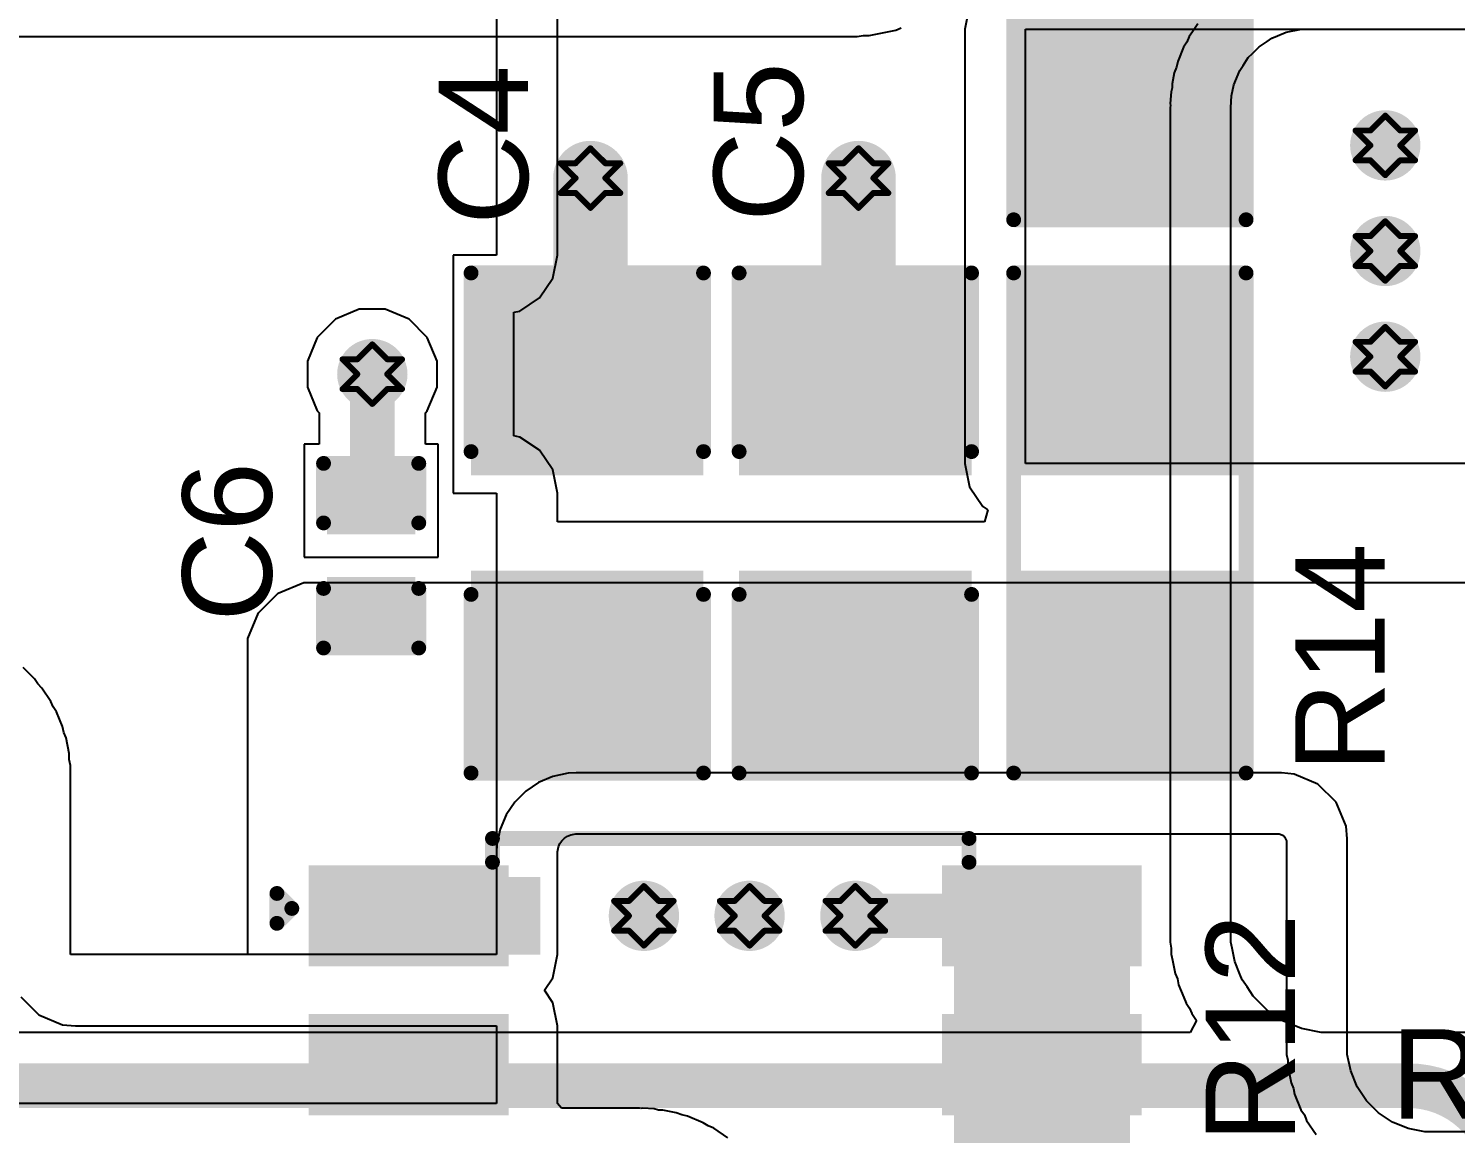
# Model space of a CAD drawing. Header units: inches. Extents: x -25 to 209, y 65 to 158.
# Drawn here: x 56.55 to 68.72, y 98.78 to 108.21 of the extents above; entities that cross this region are included whole.
import ezdxf

# ---------------------------------------------------------------- set-up
doc = ezdxf.new("R2010")
doc.units = ezdxf.units.IN
for name, color, linetype in [('Bottom Layer', 5, 'Continuous'), ('Drill Drawing', 1, 'Continuous'), ('Top Layer', 1, 'Continuous'), ('Top Overlay', 2, 'Continuous'), ('Top Paste', 8, 'Continuous'), ('Top Solder', 216, 'Continuous'), ('Via Holes', 16, 'Continuous')]:
    doc.layers.add(name, color=color, linetype=linetype)
doc.styles.add('Arial', font='', dxfattribs={"height": 0.2})
doc.styles.get('Arial').set_extended_font_data('Arial')

# ---------------------------------------------------------------- blocks, each defined once
blk = doc.blocks.new('SOP_8L_18')
at = {"layer": 'Top Layer'}
for points in [[(-3.45, 2.235), (-1.95, 2.235), (-1.95, 1.575), (-3.45, 1.575)], [(1.95, 2.235), (3.45, 2.235), (3.45, 1.575), (1.95, 1.575)], [(-3.45, 0.965), (-1.95, 0.965), (-1.95, 0.305), (-3.45, 0.305)], [(1.95, 0.965), (3.45, 0.965), (3.45, 0.305), (1.95, 0.305)], [(-3.45, -0.305), (-1.95, -0.305), (-1.95, -0.965), (-3.45, -0.965)], [(1.95, -0.305), (3.45, -0.305), (3.45, -0.965), (1.95, -0.965)], [(-3.45, -1.575), (-1.95, -1.575), (-1.95, -2.235), (-3.45, -2.235)], [(1.95, -1.575), (3.45, -1.575), (3.45, -2.235), (1.95, -2.235)]]:
    blk.add_hatch(color=1, dxfattribs=at).paths.add_polyline_path(points)
at = {"layer": 'Top Overlay'}
blk.add_hatch(color=2, dxfattribs=at).paths.add_polyline_path([(-1.855, 1.575), (-1.576, 1.575), (-1.576, 2.235), (-1.855, 2.235)])
at = {"layer": 'Top Paste'}
for points in [[(-3.45, 2.235), (-1.95, 2.235), (-1.95, 1.575), (-3.45, 1.575)], [(1.95, 2.235), (3.45, 2.235), (3.45, 1.575), (1.95, 1.575)], [(-3.45, 0.965), (-1.95, 0.965), (-1.95, 0.305), (-3.45, 0.305)], [(1.95, 0.965), (3.45, 0.965), (3.45, 0.305), (1.95, 0.305)], [(-3.45, -0.305), (-1.95, -0.305), (-1.95, -0.965), (-3.45, -0.965)], [(1.95, -0.305), (3.45, -0.305), (3.45, -0.965), (1.95, -0.965)], [(-3.45, -1.575), (-1.95, -1.575), (-1.95, -2.235), (-3.45, -2.235)], [(1.95, -1.575), (3.45, -1.575), (3.45, -2.235), (1.95, -2.235)]]:
    blk.add_hatch(color=8, dxfattribs=at).paths.add_polyline_path(points)
at = {"layer": 'Top Solder'}
for points in [[(-3.552, 2.337), (-1.848, 2.337), (-1.848, 1.473), (-3.552, 1.473)], [(1.848, 2.337), (3.552, 2.337), (3.552, 1.473), (1.848, 1.473)], [(-3.552, 1.067), (-1.848, 1.067), (-1.848, 0.203), (-3.552, 0.203)], [(1.848, 1.067), (3.552, 1.067), (3.552, 0.203), (1.848, 0.203)], [(-3.552, -0.203), (-1.848, -0.203), (-1.848, -1.067), (-3.552, -1.067)], [(1.848, -0.203), (3.552, -0.203), (3.552, -1.067), (1.848, -1.067)], [(-3.552, -1.473), (-1.848, -1.473), (-1.848, -2.337), (-3.552, -2.337)], [(1.848, -1.473), (3.552, -1.473), (3.552, -2.337), (1.848, -2.337)]]:
    blk.add_hatch(color=216, dxfattribs=at).paths.add_polyline_path(points)
at = {"layer": 'Top Overlay', "const_width": 0.127}
for points in [[(-1.986, 2.362), (-1.986, 2.565)], [(-1.986, 2.565), (2.078, 2.565)], [(2.078, 2.362), (2.078, 2.565)], [(-3.824, 2.096), (-3.824, 1.841)], [(-3.824, 2.096), (-3.696, 1.968)], [(-3.824, 1.841), (-3.696, 1.968)], [(-1.986, -2.362), (-1.986, -2.565)], [(2.078, -2.565), (2.078, -2.362)], [(-1.986, -2.565), (2.078, -2.565)]]:
    blk.add_lwpolyline(points, dxfattribs=at)
at = {"layer": 'Top Overlay', "const_width": 0.0635}
for points in [[(-2.017, 2.565, 1), (-1.954, 2.565, 1)], [(-2.017, 2.565, 1), (-1.954, 2.565, 1)], [(2.047, 2.565, 1), (2.11, 2.565, 1)], [(2.047, 2.565, 1), (2.11, 2.565, 1)], [(-2.017, 2.362, 1), (-1.954, 2.362, 1)], [(2.047, 2.362, 1), (2.11, 2.362, 1)], [(-3.855, 2.096, 1), (-3.792, 2.096, 1)], [(-3.855, 2.096, 1), (-3.792, 2.096, 1)], [(-3.728, 1.968, 1), (-3.665, 1.968, 1)], [(-3.728, 1.968, 1), (-3.665, 1.968, 1)], [(-3.855, 1.841, 1), (-3.792, 1.841, 1)], [(-3.855, 1.841, 1), (-3.792, 1.841, 1)], [(-2.017, -2.362, 1), (-1.954, -2.362, 1)], [(2.047, -2.362, 1), (2.11, -2.362, 1)], [(-2.017, -2.565, 1), (-1.954, -2.565, 1)], [(-2.017, -2.565, 1), (-1.954, -2.565, 1)], [(2.047, -2.565, 1), (2.11, -2.565, 1)], [(2.047, -2.565, 1), (2.11, -2.565, 1)]]:
    blk.add_lwpolyline(points, format="xyb", close=True, dxfattribs=at)
blk = doc.blocks.new('R___1206_43')
at = {"layer": 'Top Layer'}
for points in [[(-2.032, 0.889), (-0.508, 0.889), (-0.508, -0.889), (-2.032, -0.889)], [(0.508, 0.889), (2.032, 0.889), (2.032, -0.889), (0.508, -0.889)]]:
    blk.add_hatch(color=1, dxfattribs=at).paths.add_polyline_path(points)
at = {"layer": 'Top Paste'}
for points in [[(-2.032, 0.889), (-0.508, 0.889), (-0.508, -0.889), (-2.032, -0.889)], [(0.508, 0.889), (2.032, 0.889), (2.032, -0.889), (0.508, -0.889)]]:
    blk.add_hatch(color=8, dxfattribs=at).paths.add_polyline_path(points)
at = {"layer": 'Top Solder'}
for points in [[(-2.134, 0.991), (-0.406, 0.991), (-0.406, -0.991), (-2.134, -0.991)], [(0.406, 0.991), (2.134, 0.991), (2.134, -0.991), (0.406, -0.991)]]:
    blk.add_hatch(color=216, dxfattribs=at).paths.add_polyline_path(points)
at = {"layer": 'Top Overlay', "const_width": 0.127}
for points in [[(-2.134, -0.991), (-2.134, 0.991)], [(2.134, 0.991), (-2.134, 0.991)], [(2.134, -0.991), (2.134, 0.991)], [(2.134, -0.991), (-2.134, -0.991)]]:
    blk.add_lwpolyline(points, dxfattribs=at)
at = {"layer": 'Top Overlay', "const_width": 0.0635}
for points in [[(-2.165, 0.991, 1), (-2.102, 0.991, 1)], [(-2.165, 0.991, 1), (-2.102, 0.991, 1)], [(2.102, 0.991, 1), (2.165, 0.991, 1)], [(2.102, 0.991, 1), (2.165, 0.991, 1)], [(-2.165, -0.991, 1), (-2.102, -0.991, 1)], [(-2.165, -0.991, 1), (-2.102, -0.991, 1)], [(2.102, -0.991, 1), (2.165, -0.991, 1)], [(2.102, -0.991, 1), (2.165, -0.991, 1)]]:
    blk.add_lwpolyline(points, format="xyb", close=True, dxfattribs=at)
blk = doc.blocks.new('R___1206_44')
at = {"layer": 'Top Layer'}
for points in [[(-2.032, 0.889), (-0.508, 0.889), (-0.508, -0.889), (-2.032, -0.889)], [(0.508, 0.889), (2.032, 0.889), (2.032, -0.889), (0.508, -0.889)]]:
    blk.add_hatch(color=1, dxfattribs=at).paths.add_polyline_path(points)
at = {"layer": 'Top Paste'}
for points in [[(-2.032, 0.889), (-0.508, 0.889), (-0.508, -0.889), (-2.032, -0.889)], [(0.508, 0.889), (2.032, 0.889), (2.032, -0.889), (0.508, -0.889)]]:
    blk.add_hatch(color=8, dxfattribs=at).paths.add_polyline_path(points)
at = {"layer": 'Top Solder'}
for points in [[(-2.134, 0.991), (-0.406, 0.991), (-0.406, -0.991), (-2.134, -0.991)], [(0.406, 0.991), (2.134, 0.991), (2.134, -0.991), (0.406, -0.991)]]:
    blk.add_hatch(color=216, dxfattribs=at).paths.add_polyline_path(points)
at = {"layer": 'Top Overlay', "const_width": 0.127}
for points in [[(-2.134, 0.991), (-2.134, -0.991)], [(-2.134, 0.991), (2.134, 0.991)], [(2.134, 0.991), (2.134, -0.991)], [(-2.134, -0.991), (2.134, -0.991)]]:
    blk.add_lwpolyline(points, dxfattribs=at)
at = {"layer": 'Top Overlay', "const_width": 0.0635}
for points in [[(-2.165, 0.991, 1), (-2.102, 0.991, 1)], [(-2.165, 0.991, 1), (-2.102, 0.991, 1)], [(2.102, 0.991, 1), (2.165, 0.991, 1)], [(2.102, 0.991, 1), (2.165, 0.991, 1)], [(-2.165, -0.991, 1), (-2.102, -0.991, 1)], [(-2.165, -0.991, 1), (-2.102, -0.991, 1)], [(2.102, -0.991, 1), (2.165, -0.991, 1)], [(2.102, -0.991, 1), (2.165, -0.991, 1)]]:
    blk.add_lwpolyline(points, format="xyb", close=True, dxfattribs=at)
blk = doc.blocks.new('C___0402_73')
at = {"layer": 'Top Layer'}
for points in [[(-0.699, -0.318), (-0.699, 0.317), (-0.241, 0.317), (-0.241, -0.318)], [(0.241, -0.318), (0.241, 0.317), (0.699, 0.317), (0.699, -0.318)]]:
    blk.add_hatch(color=1, dxfattribs=at).paths.add_polyline_path(points)
at = {"layer": 'Top Paste'}
for points in [[(-0.699, -0.318), (-0.699, 0.317), (-0.241, 0.317), (-0.241, -0.318)], [(0.241, -0.318), (0.241, 0.317), (0.699, 0.317), (0.699, -0.318)]]:
    blk.add_hatch(color=8, dxfattribs=at).paths.add_polyline_path(points)
at = {"layer": 'Top Solder'}
for points in [[(-0.759, -0.377), (-0.759, 0.377), (-0.181, 0.377), (-0.181, -0.377)], [(0.181, -0.377), (0.181, 0.377), (0.758, 0.377), (0.758, -0.377)]]:
    blk.add_hatch(color=216, dxfattribs=at).paths.add_polyline_path(points)
at = {"layer": 'Top Overlay', "const_width": 0.127}
for points in [[(-0.787, -0.406), (-0.787, 0.406)], [(-0.787, 0.406), (-0.279, 0.406)], [(0.787, 0.406), (0.279, 0.406)], [(0.787, -0.406), (0.787, 0.406)], [(-0.279, -0.406), (-0.787, -0.406)], [(0.279, -0.406), (0.787, -0.406)]]:
    blk.add_lwpolyline(points, dxfattribs=at)
at = {"layer": 'Top Overlay', "const_width": 0.0635}
for points in [[(-0.819, 0.406, 1), (-0.756, 0.406, 1)], [(-0.819, 0.406, 1), (-0.756, 0.406, 1)], [(-0.311, 0.406, 1), (-0.248, 0.406, 1)], [(0.248, 0.406, 1), (0.311, 0.406, 1)], [(0.756, 0.406, 1), (0.819, 0.406, 1)], [(0.756, 0.406, 1), (0.819, 0.406, 1)], [(-0.819, -0.406, 1), (-0.756, -0.406, 1)], [(-0.819, -0.406, 1), (-0.756, -0.406, 1)], [(-0.311, -0.406, 1), (-0.248, -0.406, 1)], [(0.248, -0.406, 1), (0.311, -0.406, 1)], [(0.756, -0.406, 1), (0.819, -0.406, 1)], [(0.756, -0.406, 1), (0.819, -0.406, 1)]]:
    blk.add_lwpolyline(points, format="xyb", close=True, dxfattribs=at)
blk = doc.blocks.new('C___1206_74')
at = {"layer": 'Top Layer'}
for points in [[(-2.032, 0.889), (-0.508, 0.889), (-0.508, -0.889), (-2.032, -0.889)], [(0.508, 0.889), (2.032, 0.889), (2.032, -0.889), (0.508, -0.889)]]:
    blk.add_hatch(color=1, dxfattribs=at).paths.add_polyline_path(points)
at = {"layer": 'Top Paste'}
for points in [[(-2.032, 0.889), (-0.508, 0.889), (-0.508, -0.889), (-2.032, -0.889)], [(0.508, 0.889), (2.032, 0.889), (2.032, -0.889), (0.508, -0.889)]]:
    blk.add_hatch(color=8, dxfattribs=at).paths.add_polyline_path(points)
at = {"layer": 'Top Solder'}
for points in [[(-2.134, 0.991), (-0.406, 0.991), (-0.406, -0.991), (-2.134, -0.991)], [(0.406, 0.991), (2.134, 0.991), (2.134, -0.991), (0.406, -0.991)]]:
    blk.add_hatch(color=216, dxfattribs=at).paths.add_polyline_path(points)
at = {"layer": 'Top Overlay', "const_width": 0.127}
for points in [[(-0.61, 0.991), (-2.134, 0.991)], [(-2.134, -0.991), (-2.134, 0.991)], [(0.61, 0.991), (2.134, 0.991)], [(2.134, -0.991), (2.134, 0.991)], [(-0.61, -0.991), (-2.134, -0.991)], [(2.134, -0.991), (0.61, -0.991)]]:
    blk.add_lwpolyline(points, dxfattribs=at)
at = {"layer": 'Top Overlay', "const_width": 0.0635}
for points in [[(-2.165, 0.991, 1), (-2.102, 0.991, 1)], [(-2.165, 0.991, 1), (-2.102, 0.991, 1)], [(-0.641, 0.991, 1), (-0.578, 0.991, 1)], [(0.578, 0.991, 1), (0.641, 0.991, 1)], [(2.102, 0.991, 1), (2.165, 0.991, 1)], [(2.102, 0.991, 1), (2.165, 0.991, 1)], [(-2.165, -0.991, 1), (-2.102, -0.991, 1)], [(-2.165, -0.991, 1), (-2.102, -0.991, 1)], [(-0.641, -0.991, 1), (-0.578, -0.991, 1)], [(0.578, -0.991, 1), (0.641, -0.991, 1)], [(2.102, -0.991, 1), (2.165, -0.991, 1)], [(2.102, -0.991, 1), (2.165, -0.991, 1)]]:
    blk.add_lwpolyline(points, format="xyb", close=True, dxfattribs=at)
blk = doc.blocks.new('C___1206_75')
at = {"layer": 'Top Layer'}
for points in [[(-2.032, 0.889), (-0.508, 0.889), (-0.508, -0.889), (-2.032, -0.889)], [(0.508, 0.889), (2.032, 0.889), (2.032, -0.889), (0.508, -0.889)]]:
    blk.add_hatch(color=1, dxfattribs=at).paths.add_polyline_path(points)
at = {"layer": 'Top Paste'}
for points in [[(-2.032, 0.889), (-0.508, 0.889), (-0.508, -0.889), (-2.032, -0.889)], [(0.508, 0.889), (2.032, 0.889), (2.032, -0.889), (0.508, -0.889)]]:
    blk.add_hatch(color=8, dxfattribs=at).paths.add_polyline_path(points)
at = {"layer": 'Top Solder'}
for points in [[(-2.134, 0.991), (-0.406, 0.991), (-0.406, -0.991), (-2.134, -0.991)], [(0.406, 0.991), (2.134, 0.991), (2.134, -0.991), (0.406, -0.991)]]:
    blk.add_hatch(color=216, dxfattribs=at).paths.add_polyline_path(points)
at = {"layer": 'Top Overlay', "const_width": 0.127}
for points in [[(-0.61, 0.991), (-2.134, 0.991)], [(-2.134, -0.991), (-2.134, 0.991)], [(2.134, 0.991), (0.61, 0.991)], [(2.134, -0.991), (2.134, 0.991)], [(-0.61, -0.991), (-2.134, -0.991)], [(2.134, -0.991), (0.61, -0.991)]]:
    blk.add_lwpolyline(points, dxfattribs=at)
at = {"layer": 'Top Overlay', "const_width": 0.0635}
for points in [[(-2.165, 0.991, 1), (-2.102, 0.991, 1)], [(-2.165, 0.991, 1), (-2.102, 0.991, 1)], [(-0.641, 0.991, 1), (-0.578, 0.991, 1)], [(0.578, 0.991, 1), (0.641, 0.991, 1)], [(2.102, 0.991, 1), (2.165, 0.991, 1)], [(2.102, 0.991, 1), (2.165, 0.991, 1)], [(-2.165, -0.991, 1), (-2.102, -0.991, 1)], [(-2.165, -0.991, 1), (-2.102, -0.991, 1)], [(-0.641, -0.991, 1), (-0.578, -0.991, 1)], [(0.578, -0.991, 1), (0.641, -0.991, 1)], [(2.102, -0.991, 1), (2.165, -0.991, 1)], [(2.102, -0.991, 1), (2.165, -0.991, 1)]]:
    blk.add_lwpolyline(points, format="xyb", close=True, dxfattribs=at)

msp = doc.modelspace()

# ---------------------------------------------------------------- hatches: boundary and pattern name
at = {"layer": 'Bottom Layer'}
h = msp.add_hatch(color=5, dxfattribs=at)
edge = h.paths.add_edge_path()
edge.add_arc((68.119, 107.213), 0.3, 0, 360)
h = msp.add_hatch(color=5, dxfattribs=at)
edge = h.paths.add_edge_path()
edge.add_arc((61.341, 106.934), 0.3, 0, 360)
h = msp.add_hatch(color=5, dxfattribs=at)
edge = h.paths.add_edge_path()
edge.add_arc((63.627, 106.934), 0.3, 0, 360)
h = msp.add_hatch(color=5, dxfattribs=at)
edge = h.paths.add_edge_path()
edge.add_arc((68.119, 106.312), 0.3, 0, 360)
h = msp.add_hatch(color=5, dxfattribs=at)
edge = h.paths.add_edge_path()
edge.add_arc((68.119, 105.41), 0.3, 0, 360)
h = msp.add_hatch(color=5, dxfattribs=at)
edge = h.paths.add_edge_path()
edge.add_arc((59.481, 105.261), 0.3, 0, 360)
h = msp.add_hatch(color=5, dxfattribs=at)
edge = h.paths.add_edge_path()
edge.add_arc((61.797, 100.639), 0.3, 0, 360)
h = msp.add_hatch(color=5, dxfattribs=at)
edge = h.paths.add_edge_path()
edge.add_arc((62.698, 100.639), 0.3, 0, 360)
h = msp.add_hatch(color=5, dxfattribs=at)
edge = h.paths.add_edge_path()
edge.add_arc((63.6, 100.639), 0.3, 0, 360)
at = {"layer": 'Top Layer'}
h = msp.add_hatch(color=1, dxfattribs=at)
edge = h.paths.add_edge_path()
edge.add_arc((68.119, 107.213), 0.3, 0, 360)
h = msp.add_hatch(color=1, dxfattribs=at)
edge = h.paths.add_edge_path()
edge.add_arc((61.341, 106.934), 0.3, 0, 360)
h = msp.add_hatch(color=1, dxfattribs=at)
edge = h.paths.add_edge_path()
edge.add_arc((63.627, 106.934), 0.3, 0, 360)
h = msp.add_hatch(color=1, dxfattribs=at)
edge = h.paths.add_edge_path()
edge.add_arc((68.119, 106.312), 0.3, 0, 360)
h = msp.add_hatch(color=1, dxfattribs=at)
edge = h.paths.add_edge_path()
edge.add_arc((68.119, 105.41), 0.3, 0, 360)
h = msp.add_hatch(color=1, dxfattribs=at)
edge = h.paths.add_edge_path()
edge.add_arc((59.481, 105.261), 0.3, 0, 360)
h = msp.add_hatch(color=1, dxfattribs=at)
edge = h.paths.add_edge_path()
edge.add_arc((61.797, 100.639), 0.3, 0, 360)
h = msp.add_hatch(color=1, dxfattribs=at)
edge = h.paths.add_edge_path()
edge.add_arc((62.698, 100.639), 0.3, 0, 360)
h = msp.add_hatch(color=1, dxfattribs=at)
edge = h.paths.add_edge_path()
edge.add_arc((63.6, 100.639), 0.3, 0, 360)
msp.add_hatch(color=1, dxfattribs=at).paths.add_polyline_path([(64.441, 96.499), (65.941, 96.499), (65.941, 100.969), (64.441, 100.969)])
at = {"layer": 'Via Holes'}
h = msp.add_hatch(color=7, dxfattribs=at)
edge = h.paths.add_edge_path()
edge.add_arc((68.119, 107.213), 0.15, 0, 360)
h = msp.add_hatch(color=7, dxfattribs=at)
edge = h.paths.add_edge_path()
edge.add_arc((61.341, 106.934), 0.15, 0, 360)
h = msp.add_hatch(color=7, dxfattribs=at)
edge = h.paths.add_edge_path()
edge.add_arc((63.627, 106.934), 0.15, 0, 360)
h = msp.add_hatch(color=7, dxfattribs=at)
edge = h.paths.add_edge_path()
edge.add_arc((68.119, 106.312), 0.15, 0, 360)
h = msp.add_hatch(color=7, dxfattribs=at)
edge = h.paths.add_edge_path()
edge.add_arc((68.119, 105.41), 0.15, 0, 360)
h = msp.add_hatch(color=7, dxfattribs=at)
edge = h.paths.add_edge_path()
edge.add_arc((59.481, 105.261), 0.15, 0, 360)
h = msp.add_hatch(color=7, dxfattribs=at)
edge = h.paths.add_edge_path()
edge.add_arc((61.797, 100.639), 0.15, 0, 360)
h = msp.add_hatch(color=7, dxfattribs=at)
edge = h.paths.add_edge_path()
edge.add_arc((62.698, 100.639), 0.15, 0, 360)
h = msp.add_hatch(color=7, dxfattribs=at)
edge = h.paths.add_edge_path()
edge.add_arc((63.6, 100.639), 0.15, 0, 360)

# ---------------------------------------------------------------- linework, layer by layer
at = {"layer": 'Bottom Layer'}
for p, q in [((63.717, 108.152), (63.944, 108.197)), ((63.944, 108.197), (63.991, 108.217)), ((66.476, 108.183), (66.447, 108.141)), ((66.52, 108.25), (66.476, 108.183)), ((66.476, 108.183), (66.476, 108.183)), ((67.2, 108.148), (67.275, 108.178)), ((67.275, 108.178), (67.404, 108.204)), ((67.404, 108.204), (67.455, 108.204)), ((67.455, 108.204), (68.976, 108.204)), ((48.941, 108.142), (63.5, 108.142)), ((63.5, 108.142), (63.616, 108.142)), ((63.616, 108.142), (63.666, 108.152)), ((63.666, 108.152), (63.717, 108.152)), ((66.428, 108.093), (66.399, 108.051)), ((66.447, 108.141), (66.428, 108.093)), ((66.987, 107.998), (67.044, 108.055)), ((67.044, 108.055), (67.111, 108.1)), ((67.111, 108.1), (67.153, 108.128)), ((67.111, 108.1), (67.111, 108.1)), ((67.153, 108.128), (67.2, 108.148)), ((67.2, 108.148), (67.2, 108.148)), ((66.399, 108.051), (66.349, 107.93)), ((66.906, 107.895), (66.951, 107.962)), ((66.951, 107.962), (66.987, 107.998)), ((66.987, 107.998), (66.987, 107.998)), ((66.32, 107.832), (66.301, 107.737)), ((66.339, 107.88), (66.32, 107.832)), ((66.349, 107.93), (66.339, 107.88)), ((66.828, 107.731), (66.878, 107.853)), ((66.878, 107.853), (66.906, 107.895)), ((66.906, 107.895), (66.906, 107.895)), ((66.301, 107.703), (66.292, 107.67)), ((66.301, 107.737), (66.301, 107.703)), ((66.809, 107.636), (66.828, 107.731)), ((66.292, 107.67), (66.285, 107.571)), ((66.285, 107.571), (66.287, 107.554)), ((66.802, 107.537), (66.809, 107.636)), ((66.287, 107.554), (66.284, 107.537)), ((66.284, 107.537), (66.284, 103.59)), ((66.802, 103.59), (66.802, 107.537)), ((66.802, 107.537), (66.802, 107.537)), ((66.284, 103.59), (66.284, 100.413)), ((66.802, 100.413), (66.802, 103.59)), ((66.284, 100.413), (66.294, 100.363)), ((66.812, 100.363), (66.802, 100.413)), ((66.294, 100.363), (66.294, 100.312)), ((66.294, 100.312), (66.304, 100.262)), ((66.835, 100.248), (66.812, 100.363)), ((66.812, 100.363), (66.812, 100.363)), ((66.304, 100.262), (66.304, 100.262)), ((66.304, 100.262), (66.304, 100.262)), ((66.304, 100.262), (66.327, 100.147)), ((66.327, 100.147), (66.346, 100.1)), ((66.88, 100.14), (66.835, 100.248)), ((66.346, 100.1), (66.356, 100.05)), ((66.356, 100.05), (66.401, 99.942)), ((66.899, 100.093), (66.88, 100.14)), ((66.88, 100.14), (66.88, 100.14)), ((66.94, 100.032), (66.899, 100.093)), ((66.992, 99.953), (66.94, 100.032)), ((66.94, 100.032), (66.94, 100.032)), ((66.401, 99.942), (66.401, 99.942)), ((66.401, 99.942), (66.421, 99.895)), ((67.111, 99.835), (66.992, 99.953)), ((66.421, 99.895), (66.449, 99.852)), ((66.449, 99.852), (66.468, 99.805)), ((66.468, 99.805), (66.509, 99.745)), ((67.251, 99.741), (67.111, 99.835)), ((66.509, 99.745), (66.455, 99.643)), ((67.406, 99.677), (67.251, 99.741)), ((67.571, 99.644), (67.406, 99.677)), ((66.455, 99.643), (49.434, 99.643)), ((67.655, 99.644), (67.571, 99.644)), ((68.311, 99.644), (67.655, 99.644)), ((68.319, 99.644), (68.311, 99.645)), ((68.311, 99.645), (68.311, 99.644)), ((74.258, 99.644), (68.319, 99.644))]:
    msp.add_line(p, q, dxfattribs=at)
at = {"layer": 'Bottom Layer', "const_width": 0.381}
msp.add_lwpolyline([(49.434, 99.19), (68.311, 99.19)], dxfattribs=at)
at = {"layer": 'Bottom Layer', "const_width": 0.191}
msp.add_lwpolyline([(68.216, 99.19, 1), (68.406, 99.19, 1)], format="xyb", close=True, dxfattribs=at)
msp.add_lwpolyline([(68.216, 99.19, 1), (68.406, 99.19, 1)], format="xyb", close=True, dxfattribs=at)
at = {"layer": 'Bottom Layer', "const_width": 0.381}
msp.add_lwpolyline([(68.311, 99.19, -0.414214), (69.142, 98.358)], format="xyb", dxfattribs=at)
at = {"layer": 'Drill Drawing', "const_width": 0.0508}
for points in [[(67.992, 107.34), (68.119, 107.467)], [(68.119, 107.467), (68.246, 107.34)], [(67.865, 107.34), (67.992, 107.213)], [(67.865, 107.34), (67.992, 107.34)], [(68.246, 107.34), (68.373, 107.34)], [(68.246, 107.213), (68.373, 107.34)], [(61.214, 107.061), (61.341, 107.188)], [(61.341, 107.188), (61.468, 107.061)], [(63.5, 107.061), (63.627, 107.188)], [(63.627, 107.188), (63.754, 107.061)], [(67.865, 107.086), (67.992, 107.213)], [(68.246, 107.213), (68.373, 107.086)], [(61.087, 107.061), (61.214, 106.934)], [(61.087, 107.061), (61.214, 107.061)], [(61.468, 107.061), (61.595, 107.061)], [(61.468, 106.934), (61.595, 107.061)], [(63.373, 107.061), (63.5, 106.934)], [(63.373, 107.061), (63.5, 107.061)], [(63.754, 107.061), (63.881, 107.061)], [(63.754, 106.934), (63.881, 107.061)], [(67.865, 107.086), (67.992, 107.086)], [(67.992, 107.086), (68.119, 106.959)], [(68.119, 106.959), (68.246, 107.086)], [(68.246, 107.086), (68.373, 107.086)], [(61.087, 106.807), (61.214, 106.934)], [(61.468, 106.934), (61.595, 106.807)], [(63.373, 106.807), (63.5, 106.934)], [(63.754, 106.934), (63.881, 106.807)], [(61.087, 106.807), (61.214, 106.807)], [(61.214, 106.807), (61.341, 106.68)], [(61.341, 106.68), (61.468, 106.807)], [(61.468, 106.807), (61.595, 106.807)], [(63.373, 106.807), (63.5, 106.807)], [(63.5, 106.807), (63.627, 106.68)], [(63.627, 106.68), (63.754, 106.807)], [(63.754, 106.807), (63.881, 106.807)], [(67.992, 106.439), (68.119, 106.566)], [(68.119, 106.566), (68.246, 106.439)], [(67.865, 106.439), (67.992, 106.312)], [(67.865, 106.439), (67.992, 106.439)], [(68.246, 106.439), (68.373, 106.439)], [(68.246, 106.312), (68.373, 106.439)], [(67.865, 106.185), (67.992, 106.312)], [(68.246, 106.312), (68.373, 106.185)], [(67.865, 106.185), (67.992, 106.185)], [(67.992, 106.185), (68.119, 106.058)], [(68.119, 106.058), (68.246, 106.185)], [(68.246, 106.185), (68.373, 106.185)], [(67.992, 105.537), (68.119, 105.664)], [(68.119, 105.664), (68.246, 105.537)], [(59.354, 105.388), (59.481, 105.515)], [(59.481, 105.515), (59.608, 105.388)], [(67.865, 105.537), (67.992, 105.41)], [(67.865, 105.537), (67.992, 105.537)], [(68.246, 105.537), (68.373, 105.537)], [(68.246, 105.41), (68.373, 105.537)], [(59.227, 105.388), (59.354, 105.261)], [(59.227, 105.388), (59.354, 105.388)], [(59.608, 105.388), (59.735, 105.388)], [(59.608, 105.261), (59.735, 105.388)], [(67.865, 105.283), (67.992, 105.41)], [(68.246, 105.41), (68.373, 105.283)], [(59.227, 105.134), (59.354, 105.261)], [(59.608, 105.261), (59.735, 105.134)], [(67.865, 105.283), (67.992, 105.283)], [(67.992, 105.283), (68.119, 105.156)], [(68.119, 105.156), (68.246, 105.283)], [(68.246, 105.283), (68.373, 105.283)], [(59.227, 105.134), (59.354, 105.134)], [(59.354, 105.134), (59.481, 105.007)], [(59.481, 105.007), (59.608, 105.134)], [(59.608, 105.134), (59.735, 105.134)], [(61.67, 100.766), (61.797, 100.893)], [(61.797, 100.893), (61.924, 100.766)], [(62.571, 100.766), (62.698, 100.893)], [(62.698, 100.893), (62.825, 100.766)], [(63.473, 100.766), (63.6, 100.893)], [(63.6, 100.893), (63.727, 100.766)], [(61.543, 100.766), (61.67, 100.639)], [(61.543, 100.766), (61.67, 100.766)], [(61.924, 100.766), (62.051, 100.766)], [(61.924, 100.639), (62.051, 100.766)], [(62.444, 100.766), (62.571, 100.639)], [(62.444, 100.766), (62.571, 100.766)], [(62.825, 100.766), (62.952, 100.766)], [(62.825, 100.639), (62.952, 100.766)], [(63.346, 100.766), (63.473, 100.639)], [(63.346, 100.766), (63.473, 100.766)], [(63.727, 100.766), (63.854, 100.766)], [(63.727, 100.639), (63.854, 100.766)], [(61.543, 100.512), (61.67, 100.639)], [(61.924, 100.639), (62.051, 100.512)], [(62.444, 100.512), (62.571, 100.639)], [(62.825, 100.639), (62.952, 100.512)], [(63.346, 100.512), (63.473, 100.639)], [(63.727, 100.639), (63.854, 100.512)], [(61.543, 100.512), (61.67, 100.512)], [(61.67, 100.512), (61.797, 100.385)], [(61.797, 100.385), (61.924, 100.512)], [(61.924, 100.512), (62.051, 100.512)], [(62.444, 100.512), (62.571, 100.512)], [(62.571, 100.512), (62.698, 100.385)], [(62.698, 100.385), (62.825, 100.512)], [(62.825, 100.512), (62.952, 100.512)], [(63.346, 100.512), (63.473, 100.512)], [(63.473, 100.512), (63.6, 100.385)], [(63.6, 100.385), (63.727, 100.512)], [(63.727, 100.512), (63.854, 100.512)]]:
    msp.add_lwpolyline(points, dxfattribs=at)
at = {"layer": 'Drill Drawing', "const_width": 0.0254}
for points in [[(68.107, 107.467, 1), (68.132, 107.467, 1)], [(68.107, 107.467, 1), (68.132, 107.467, 1)], [(67.853, 107.34, 1), (67.878, 107.34, 1)], [(67.853, 107.34, 1), (67.878, 107.34, 1)], [(67.98, 107.34, 1), (68.005, 107.34, 1)], [(67.98, 107.34, 1), (68.005, 107.34, 1)], [(68.234, 107.34, 1), (68.259, 107.34, 1)], [(68.234, 107.34, 1), (68.259, 107.34, 1)], [(68.361, 107.34, 1), (68.386, 107.34, 1)], [(68.361, 107.34, 1), (68.386, 107.34, 1)], [(61.328, 107.188, 1), (61.354, 107.188, 1)], [(61.328, 107.188, 1), (61.354, 107.188, 1)], [(63.614, 107.188, 1), (63.64, 107.188, 1)], [(63.614, 107.188, 1), (63.64, 107.188, 1)], [(67.98, 107.213, 1), (68.005, 107.213, 1)], [(67.98, 107.213, 1), (68.005, 107.213, 1)], [(68.234, 107.213, 1), (68.259, 107.213, 1)], [(68.234, 107.213, 1), (68.259, 107.213, 1)], [(61.074, 107.061, 1), (61.1, 107.061, 1)], [(61.074, 107.061, 1), (61.1, 107.061, 1)], [(61.201, 107.061, 1), (61.227, 107.061, 1)], [(61.201, 107.061, 1), (61.227, 107.061, 1)], [(61.455, 107.061, 1), (61.481, 107.061, 1)], [(61.455, 107.061, 1), (61.481, 107.061, 1)], [(61.582, 107.061, 1), (61.608, 107.061, 1)], [(61.582, 107.061, 1), (61.608, 107.061, 1)], [(63.36, 107.061, 1), (63.386, 107.061, 1)], [(63.36, 107.061, 1), (63.386, 107.061, 1)], [(63.487, 107.061, 1), (63.513, 107.061, 1)], [(63.487, 107.061, 1), (63.513, 107.061, 1)], [(63.741, 107.061, 1), (63.767, 107.061, 1)], [(63.741, 107.061, 1), (63.767, 107.061, 1)], [(63.868, 107.061, 1), (63.894, 107.061, 1)], [(63.868, 107.061, 1), (63.894, 107.061, 1)], [(67.853, 107.086, 1), (67.878, 107.086, 1)], [(67.853, 107.086, 1), (67.878, 107.086, 1)], [(67.98, 107.086, 1), (68.005, 107.086, 1)], [(67.98, 107.086, 1), (68.005, 107.086, 1)], [(68.234, 107.086, 1), (68.259, 107.086, 1)], [(68.234, 107.086, 1), (68.259, 107.086, 1)], [(68.361, 107.086, 1), (68.386, 107.086, 1)], [(68.361, 107.086, 1), (68.386, 107.086, 1)], [(61.201, 106.934, 1), (61.227, 106.934, 1)], [(61.201, 106.934, 1), (61.227, 106.934, 1)], [(61.455, 106.934, 1), (61.481, 106.934, 1)], [(61.455, 106.934, 1), (61.481, 106.934, 1)], [(63.487, 106.934, 1), (63.513, 106.934, 1)], [(63.487, 106.934, 1), (63.513, 106.934, 1)], [(63.741, 106.934, 1), (63.767, 106.934, 1)], [(63.741, 106.934, 1), (63.767, 106.934, 1)], [(68.107, 106.959, 1), (68.132, 106.959, 1)], [(68.107, 106.959, 1), (68.132, 106.959, 1)], [(61.074, 106.807, 1), (61.1, 106.807, 1)], [(61.074, 106.807, 1), (61.1, 106.807, 1)], [(61.201, 106.807, 1), (61.227, 106.807, 1)], [(61.201, 106.807, 1), (61.227, 106.807, 1)], [(61.455, 106.807, 1), (61.481, 106.807, 1)], [(61.455, 106.807, 1), (61.481, 106.807, 1)], [(61.582, 106.807, 1), (61.608, 106.807, 1)], [(61.582, 106.807, 1), (61.608, 106.807, 1)], [(63.36, 106.807, 1), (63.386, 106.807, 1)], [(63.36, 106.807, 1), (63.386, 106.807, 1)], [(63.487, 106.807, 1), (63.513, 106.807, 1)], [(63.487, 106.807, 1), (63.513, 106.807, 1)], [(63.741, 106.807, 1), (63.767, 106.807, 1)], [(63.741, 106.807, 1), (63.767, 106.807, 1)], [(63.868, 106.807, 1), (63.894, 106.807, 1)], [(63.868, 106.807, 1), (63.894, 106.807, 1)], [(61.328, 106.68, 1), (61.354, 106.68, 1)], [(61.328, 106.68, 1), (61.354, 106.68, 1)], [(63.614, 106.68, 1), (63.64, 106.68, 1)], [(63.614, 106.68, 1), (63.64, 106.68, 1)], [(68.107, 106.566, 1), (68.132, 106.566, 1)], [(68.107, 106.566, 1), (68.132, 106.566, 1)], [(67.853, 106.439, 1), (67.878, 106.439, 1)], [(67.853, 106.439, 1), (67.878, 106.439, 1)], [(67.98, 106.439, 1), (68.005, 106.439, 1)], [(67.98, 106.439, 1), (68.005, 106.439, 1)], [(68.234, 106.439, 1), (68.259, 106.439, 1)], [(68.234, 106.439, 1), (68.259, 106.439, 1)], [(68.361, 106.439, 1), (68.386, 106.439, 1)], [(68.361, 106.439, 1), (68.386, 106.439, 1)], [(67.98, 106.312, 1), (68.005, 106.312, 1)], [(67.98, 106.312, 1), (68.005, 106.312, 1)], [(68.234, 106.312, 1), (68.259, 106.312, 1)], [(68.234, 106.312, 1), (68.259, 106.312, 1)], [(67.853, 106.185, 1), (67.878, 106.185, 1)], [(67.853, 106.185, 1), (67.878, 106.185, 1)], [(67.98, 106.185, 1), (68.005, 106.185, 1)], [(67.98, 106.185, 1), (68.005, 106.185, 1)], [(68.234, 106.185, 1), (68.259, 106.185, 1)], [(68.234, 106.185, 1), (68.259, 106.185, 1)], [(68.361, 106.185, 1), (68.386, 106.185, 1)], [(68.361, 106.185, 1), (68.386, 106.185, 1)], [(68.107, 106.058, 1), (68.132, 106.058, 1)], [(68.107, 106.058, 1), (68.132, 106.058, 1)], [(68.107, 105.664, 1), (68.132, 105.664, 1)], [(68.107, 105.664, 1), (68.132, 105.664, 1)], [(59.468, 105.515, 1), (59.493, 105.515, 1)], [(59.468, 105.515, 1), (59.493, 105.515, 1)], [(67.853, 105.537, 1), (67.878, 105.537, 1)], [(67.853, 105.537, 1), (67.878, 105.537, 1)], [(67.98, 105.537, 1), (68.005, 105.537, 1)], [(67.98, 105.537, 1), (68.005, 105.537, 1)], [(68.234, 105.537, 1), (68.259, 105.537, 1)], [(68.234, 105.537, 1), (68.259, 105.537, 1)], [(68.361, 105.537, 1), (68.386, 105.537, 1)], [(68.361, 105.537, 1), (68.386, 105.537, 1)], [(59.214, 105.388, 1), (59.239, 105.388, 1)], [(59.214, 105.388, 1), (59.239, 105.388, 1)], [(59.341, 105.388, 1), (59.366, 105.388, 1)], [(59.341, 105.388, 1), (59.366, 105.388, 1)], [(59.595, 105.388, 1), (59.62, 105.388, 1)], [(59.595, 105.388, 1), (59.62, 105.388, 1)], [(59.722, 105.388, 1), (59.747, 105.388, 1)], [(59.722, 105.388, 1), (59.747, 105.388, 1)], [(67.98, 105.41, 1), (68.005, 105.41, 1)], [(67.98, 105.41, 1), (68.005, 105.41, 1)], [(68.234, 105.41, 1), (68.259, 105.41, 1)], [(68.234, 105.41, 1), (68.259, 105.41, 1)], [(59.341, 105.261, 1), (59.366, 105.261, 1)], [(59.341, 105.261, 1), (59.366, 105.261, 1)], [(59.595, 105.261, 1), (59.62, 105.261, 1)], [(59.595, 105.261, 1), (59.62, 105.261, 1)], [(67.853, 105.283, 1), (67.878, 105.283, 1)], [(67.853, 105.283, 1), (67.878, 105.283, 1)], [(67.98, 105.283, 1), (68.005, 105.283, 1)], [(67.98, 105.283, 1), (68.005, 105.283, 1)], [(68.234, 105.283, 1), (68.259, 105.283, 1)], [(68.234, 105.283, 1), (68.259, 105.283, 1)], [(68.361, 105.283, 1), (68.386, 105.283, 1)], [(68.361, 105.283, 1), (68.386, 105.283, 1)], [(59.214, 105.134, 1), (59.239, 105.134, 1)], [(59.214, 105.134, 1), (59.239, 105.134, 1)], [(59.341, 105.134, 1), (59.366, 105.134, 1)], [(59.341, 105.134, 1), (59.366, 105.134, 1)], [(59.595, 105.134, 1), (59.62, 105.134, 1)], [(59.595, 105.134, 1), (59.62, 105.134, 1)], [(59.722, 105.134, 1), (59.747, 105.134, 1)], [(59.722, 105.134, 1), (59.747, 105.134, 1)], [(68.107, 105.156, 1), (68.132, 105.156, 1)], [(68.107, 105.156, 1), (68.132, 105.156, 1)], [(59.468, 105.007, 1), (59.493, 105.007, 1)], [(59.468, 105.007, 1), (59.493, 105.007, 1)], [(61.784, 100.893, 1), (61.809, 100.893, 1)], [(61.784, 100.893, 1), (61.809, 100.893, 1)], [(62.686, 100.893, 1), (62.711, 100.893, 1)], [(62.686, 100.893, 1), (62.711, 100.893, 1)], [(63.587, 100.893, 1), (63.613, 100.893, 1)], [(63.587, 100.893, 1), (63.613, 100.893, 1)], [(61.53, 100.766, 1), (61.555, 100.766, 1)], [(61.53, 100.766, 1), (61.555, 100.766, 1)], [(61.657, 100.766, 1), (61.682, 100.766, 1)], [(61.657, 100.766, 1), (61.682, 100.766, 1)], [(61.911, 100.766, 1), (61.936, 100.766, 1)], [(61.911, 100.766, 1), (61.936, 100.766, 1)], [(62.038, 100.766, 1), (62.063, 100.766, 1)], [(62.038, 100.766, 1), (62.063, 100.766, 1)], [(62.432, 100.766, 1), (62.457, 100.766, 1)], [(62.432, 100.766, 1), (62.457, 100.766, 1)], [(62.559, 100.766, 1), (62.584, 100.766, 1)], [(62.559, 100.766, 1), (62.584, 100.766, 1)], [(62.813, 100.766, 1), (62.838, 100.766, 1)], [(62.813, 100.766, 1), (62.838, 100.766, 1)], [(62.94, 100.766, 1), (62.965, 100.766, 1)], [(62.94, 100.766, 1), (62.965, 100.766, 1)], [(63.333, 100.766, 1), (63.359, 100.766, 1)], [(63.333, 100.766, 1), (63.359, 100.766, 1)], [(63.46, 100.766, 1), (63.486, 100.766, 1)], [(63.46, 100.766, 1), (63.486, 100.766, 1)], [(63.714, 100.766, 1), (63.74, 100.766, 1)], [(63.714, 100.766, 1), (63.74, 100.766, 1)], [(63.841, 100.766, 1), (63.867, 100.766, 1)], [(63.841, 100.766, 1), (63.867, 100.766, 1)], [(61.657, 100.639, 1), (61.682, 100.639, 1)], [(61.657, 100.639, 1), (61.682, 100.639, 1)], [(61.911, 100.639, 1), (61.936, 100.639, 1)], [(61.911, 100.639, 1), (61.936, 100.639, 1)], [(62.559, 100.639, 1), (62.584, 100.639, 1)], [(62.559, 100.639, 1), (62.584, 100.639, 1)], [(62.813, 100.639, 1), (62.838, 100.639, 1)], [(62.813, 100.639, 1), (62.838, 100.639, 1)], [(63.46, 100.639, 1), (63.486, 100.639, 1)], [(63.46, 100.639, 1), (63.486, 100.639, 1)], [(63.714, 100.639, 1), (63.74, 100.639, 1)], [(63.714, 100.639, 1), (63.74, 100.639, 1)], [(61.53, 100.512, 1), (61.555, 100.512, 1)], [(61.53, 100.512, 1), (61.555, 100.512, 1)], [(61.657, 100.512, 1), (61.682, 100.512, 1)], [(61.657, 100.512, 1), (61.682, 100.512, 1)], [(61.911, 100.512, 1), (61.936, 100.512, 1)], [(61.911, 100.512, 1), (61.936, 100.512, 1)], [(62.038, 100.512, 1), (62.063, 100.512, 1)], [(62.038, 100.512, 1), (62.063, 100.512, 1)], [(62.432, 100.512, 1), (62.457, 100.512, 1)], [(62.432, 100.512, 1), (62.457, 100.512, 1)], [(62.559, 100.512, 1), (62.584, 100.512, 1)], [(62.559, 100.512, 1), (62.584, 100.512, 1)], [(62.813, 100.512, 1), (62.838, 100.512, 1)], [(62.813, 100.512, 1), (62.838, 100.512, 1)], [(62.94, 100.512, 1), (62.965, 100.512, 1)], [(62.94, 100.512, 1), (62.965, 100.512, 1)], [(63.333, 100.512, 1), (63.359, 100.512, 1)], [(63.333, 100.512, 1), (63.359, 100.512, 1)], [(63.46, 100.512, 1), (63.486, 100.512, 1)], [(63.46, 100.512, 1), (63.486, 100.512, 1)], [(63.714, 100.512, 1), (63.74, 100.512, 1)], [(63.714, 100.512, 1), (63.74, 100.512, 1)], [(63.841, 100.512, 1), (63.867, 100.512, 1)], [(63.841, 100.512, 1), (63.867, 100.512, 1)], [(61.784, 100.385, 1), (61.809, 100.385, 1)], [(61.784, 100.385, 1), (61.809, 100.385, 1)], [(62.686, 100.385, 1), (62.711, 100.385, 1)], [(62.686, 100.385, 1), (62.711, 100.385, 1)], [(63.587, 100.385, 1), (63.613, 100.385, 1)], [(63.587, 100.385, 1), (63.613, 100.385, 1)]]:
    msp.add_lwpolyline(points, format="xyb", close=True, dxfattribs=at)
at = {"layer": 'Top Layer'}
for p, q in [((60.541, 109.093), (60.541, 106.277)), ((61.059, 106.277), (61.059, 109.093)), ((64.574, 108.402), (64.534, 108.204)), ((64.534, 108.204), (64.534, 104.499)), ((65.052, 104.499), (65.052, 108.204)), ((65.052, 108.204), (69.504, 108.204)), ((60.541, 106.277), (60.171, 106.277)), ((60.171, 106.277), (60.171, 104.245)), ((61.02, 106.079), (61.059, 106.277)), ((60.907, 105.911), (61.02, 106.079)), ((60.739, 105.799), (60.907, 105.911)), ((59.37, 105.815), (59.167, 105.731)), ((59.591, 105.815), (59.37, 105.815)), ((59.794, 105.731), (59.591, 105.815)), ((60.689, 105.789), (60.739, 105.799)), ((60.689, 104.734), (60.689, 105.789)), ((59.167, 105.731), (59.011, 105.575)), ((59.95, 105.575), (59.794, 105.731)), ((59.011, 105.575), (58.927, 105.372)), ((60.035, 105.372), (59.95, 105.575)), ((58.927, 105.372), (58.927, 105.151)), ((60.035, 105.151), (60.035, 105.372)), ((58.927, 105.151), (59.011, 104.948)), ((59.95, 104.948), (60.035, 105.151)), ((59.011, 104.948), (59.027, 104.931)), ((59.027, 104.931), (59.027, 104.665)), ((59.934, 104.931), (59.95, 104.948)), ((59.934, 104.665), (59.934, 104.931)), ((59.027, 104.665), (58.899, 104.665)), ((58.899, 104.665), (58.899, 103.699)), ((60.042, 104.665), (59.934, 104.665)), ((60.042, 103.699), (60.042, 104.665)), ((60.739, 104.724), (60.689, 104.734)), ((60.907, 104.612), (60.739, 104.724)), ((61.02, 104.444), (60.907, 104.612)), ((61.059, 104.245), (61.02, 104.444)), ((64.534, 104.499), (64.574, 104.301)), ((69.456, 104.499), (65.052, 104.499)), ((64.574, 104.301), (64.686, 104.133)), ((60.171, 104.245), (60.541, 104.245)), ((60.541, 104.245), (60.541, 103.471)), ((61.059, 104.001), (61.059, 104.245)), ((64.686, 104.133), (64.731, 104.103)), ((64.731, 104.103), (64.7, 104.001)), ((64.7, 104.001), (61.059, 104.001)), ((58.899, 103.699), (60.042, 103.699)), ((58.679, 103.393), (58.898, 103.483)), ((58.898, 103.483), (70.057, 103.483)), ((60.541, 103.471), (60.541, 100.309)), ((58.511, 103.225), (58.679, 103.393)), ((58.42, 103.005), (58.511, 103.225)), ((58.42, 100.309), (58.42, 103.005)), ((56.6, 102.661), (56.503, 102.758)), ((56.628, 102.619), (56.6, 102.661)), ((56.664, 102.583), (56.628, 102.619)), ((56.74, 102.469), (56.664, 102.583)), ((56.759, 102.422), (56.74, 102.469)), ((56.788, 102.38), (56.759, 102.422)), ((56.84, 102.254), (56.788, 102.38)), ((56.85, 102.204), (56.84, 102.254)), ((56.869, 102.157), (56.85, 102.204)), ((56.896, 102.023), (56.869, 102.157)), ((56.896, 101.972), (56.896, 102.023)), ((56.906, 101.922), (56.896, 101.972)), ((56.906, 101.854), (56.906, 101.922)), ((56.906, 100.309), (56.906, 101.854)), ((56.906, 101.854), (56.906, 101.854)), ((61.152, 101.855), (61.021, 101.829)), ((61.218, 101.858), (61.152, 101.855)), ((67.233, 101.858), (61.218, 101.858)), ((61.218, 101.858), (61.218, 101.858)), ((67.342, 101.847), (67.233, 101.858)), ((60.899, 101.778), (60.789, 101.704)), ((61.021, 101.829), (60.899, 101.778)), ((67.545, 101.763), (67.342, 101.847)), ((67.701, 101.608), (67.545, 101.763)), ((60.695, 101.61), (60.621, 101.5)), ((60.789, 101.704), (60.695, 101.61)), ((67.785, 101.405), (67.701, 101.608)), ((60.621, 101.5), (60.57, 101.378)), ((60.57, 101.378), (60.544, 101.248)), ((67.795, 101.295), (67.785, 101.405)), ((60.544, 101.248), (60.541, 101.181)), ((61.068, 101.227), (61.08, 101.255)), ((61.08, 101.255), (61.097, 101.28)), ((61.097, 101.28), (61.119, 101.302)), ((61.119, 101.302), (61.144, 101.319)), ((61.144, 101.319), (61.173, 101.331)), ((61.173, 101.331), (61.215, 101.339)), ((61.215, 101.339), (61.231, 101.34)), ((61.231, 101.34), (67.207, 101.34)), ((67.207, 101.34), (67.215, 101.339)), ((67.215, 101.339), (67.252, 101.324)), ((67.252, 101.324), (67.261, 101.314)), ((67.261, 101.314), (67.277, 101.278)), ((67.277, 101.278), (67.277, 101.269)), ((67.277, 101.269), (67.277, 99.456)), ((67.795, 99.456), (67.795, 101.295)), ((67.795, 101.295), (67.795, 101.295)), ((67.795, 101.295), (67.795, 101.295)), ((60.541, 101.181), (60.541, 100.309)), ((61.059, 101.168), (61.06, 101.184)), ((61.059, 100.309), (61.059, 101.168)), ((61.06, 101.184), (61.068, 101.227)), ((60.541, 100.309), (56.906, 100.309)), ((60.541, 100.309), (58.42, 100.309)), ((61.02, 100.11), (61.059, 100.309)), ((60.948, 100.004), (61.02, 100.11)), ((56.483, 99.948), (56.637, 99.793)), ((61.02, 99.897), (60.948, 100.004)), ((56.637, 99.793), (56.84, 99.709)), ((61.059, 99.699), (61.02, 99.897)), ((56.84, 99.709), (56.949, 99.699)), ((56.949, 99.699), (56.949, 99.699)), ((56.949, 99.699), (60.541, 99.699)), ((60.541, 99.699), (60.541, 99.039)), ((61.059, 99.039), (61.059, 99.699)), ((67.277, 99.456), (67.287, 99.406)), ((67.824, 99.315), (67.795, 99.456)), ((67.287, 99.406), (67.287, 99.355)), ((67.287, 99.355), (67.316, 99.214)), ((67.879, 99.181), (67.824, 99.315)), ((67.316, 99.214), (67.335, 99.167)), ((67.959, 99.061), (67.879, 99.181)), ((67.335, 99.167), (67.345, 99.116)), ((67.345, 99.116), (67.4, 98.983)), ((68.061, 98.959), (67.959, 99.061)), ((60.541, 99.039), (50.886, 99.039)), ((61.093, 98.997), (61.059, 99.039)), ((61.758, 98.997), (61.093, 98.997)), ((61.772, 98.995), (61.758, 98.997)), ((61.786, 98.997), (61.772, 98.995)), ((61.885, 98.991), (61.786, 98.997)), ((61.921, 98.982), (61.885, 98.991)), ((61.958, 98.982), (61.921, 98.982)), ((62.073, 98.959), (61.958, 98.982)), ((62.12, 98.94), (62.073, 98.959)), ((62.17, 98.93), (62.12, 98.94)), ((62.303, 98.874), (62.17, 98.93)), ((67.4, 98.983), (67.429, 98.941)), ((67.429, 98.941), (67.448, 98.893)), ((68.182, 98.879), (68.061, 98.959)), ((62.346, 98.846), (62.303, 98.874)), ((62.393, 98.827), (62.346, 98.846)), ((62.513, 98.746), (62.393, 98.827)), ((67.448, 98.893), (67.529, 98.773)), ((68.315, 98.823), (68.182, 98.879)), ((68.457, 98.795), (68.315, 98.823)), ((72.167, 98.795), (68.457, 98.795))]:
    msp.add_line(p, q, dxfattribs=at)
for points, const_width in [([(61.341, 105.289), (61.341, 106.934)], 0.635), ([(63.627, 105.289), (63.627, 106.934)], 0.635), ([(59.481, 104.182), (59.481, 105.261)], 0.381), ([(61.314, 105.261), (61.341, 105.289)], 0.381), ([(59.471, 104.182), (59.481, 104.182)], 0.381), ([(63.6, 100.639), (65.191, 100.639)], 0.381)]:
    msp.add_lwpolyline(points, dxfattribs=dict(at, const_width=const_width))
for points, const_width in [([(61.182, 106.934, 1), (61.5, 106.934, 1)], 0.318), ([(63.468, 106.934, 1), (63.786, 106.934, 1)], 0.318), ([(61.182, 105.289, 1), (61.5, 105.289, 1)], 0.318), ([(63.468, 105.289, 1), (63.786, 105.289, 1)], 0.318), ([(59.385, 105.261, 1), (59.576, 105.261, 1)], 0.191), ([(61.219, 105.261, 1), (61.409, 105.261, 1)], 0.191), ([(61.246, 105.289, 1), (61.436, 105.289, 1)], 0.191), ([(59.376, 104.182, 1), (59.566, 104.182, 1)], 0.191), ([(59.385, 104.182, 1), (59.576, 104.182, 1)], 0.191), ([(59.385, 104.182, 1), (59.576, 104.182, 1)], 0.191), ([(63.505, 100.639, 1), (63.695, 100.639, 1)], 0.191), ([(65.096, 100.639, 1), (65.286, 100.639, 1)], 0.191)]:
    msp.add_lwpolyline(points, format="xyb", close=True, dxfattribs=dict(at, const_width=const_width))

# ---------------------------------------------------------------- block references
for name, p, rotation in [('R___1206_43', (65.941, 108.712), 270), ('C___1206_75', (61.314, 103.991), 270), ('C___1206_74', (63.6, 103.991), 270), ('R___1206_44', (65.941, 103.991), 90), ('C___0402_73', (59.471, 103.712), 270)]:
    msp.add_blockref(name, p, dxfattribs=dict(rotation=rotation))
msp.add_blockref('SOP_8L_18', (62.491, 98.734))

# ---------------------------------------------------------------- texts
at = {"layer": 'Top Overlay', "style": 'Arial'}
for s, p in [('C4', (60.809, 106.536)), ('C5', (63.154, 106.562)), ('C6', (58.623, 103.15)), ('R14', (68.113, 101.865)), ('R12', (67.35, 98.703))]:
    msp.add_text(s, height=0.762, rotation=90, dxfattribs=at).set_placement(p)
msp.add_text('R13', height=0.762, dxfattribs=at).set_placement((68.17, 98.908))

doc.saveas('drawing.dxf')
